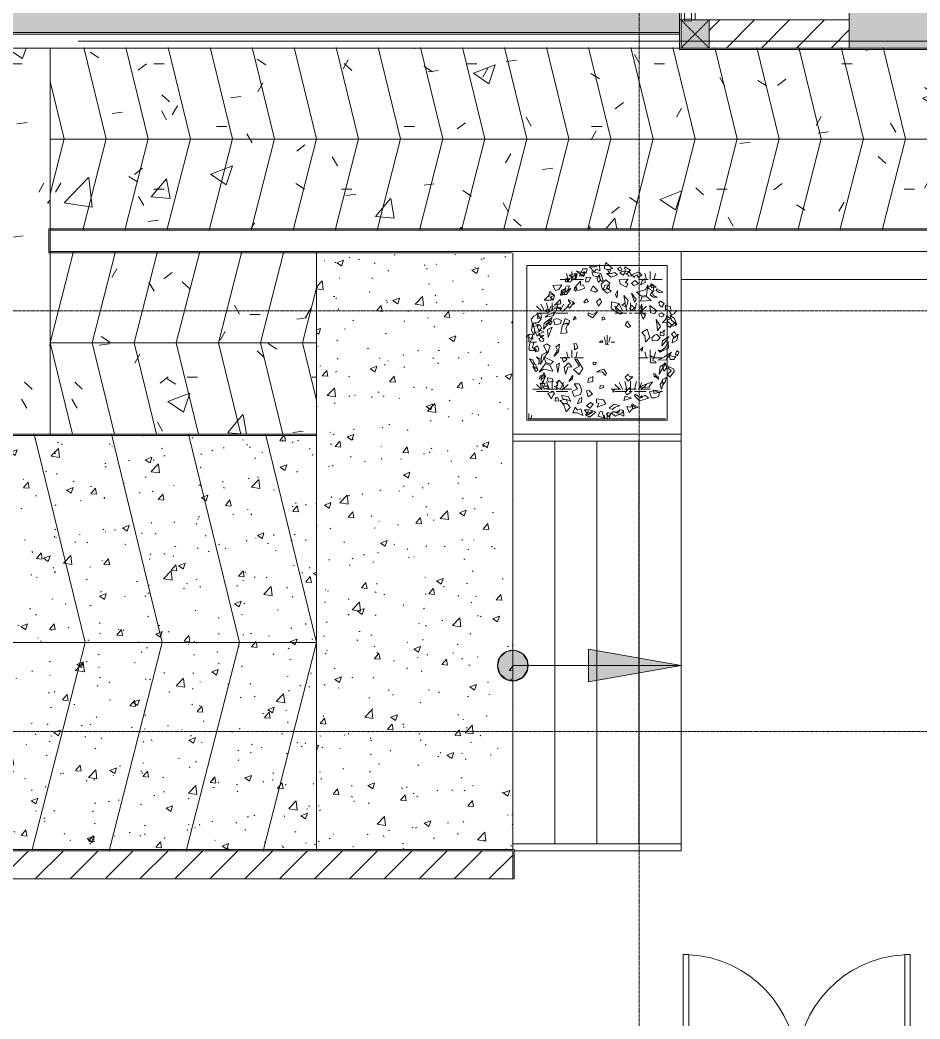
# Model space of a CAD drawing. Header units: millimetres. Extents: x 5357 to 259384, y -16348 to 109893.
# Drawn here: x 101538 to 107957, y 46387 to 53512 of the extents above; entities that cross this region are included whole.
import ezdxf

# ---------------------------------------------------------------- set-up
doc = ezdxf.new("R2010")
doc.units = ezdxf.units.MM
for name, pattern in [('Dash', [6, 3, -3]), ('Grid Line', [22.225, 12.7, -3.175, 3.175, -3.175]), ('IMPORT-Overhead', [3.96875, 2.38125, -1.5875])]:
    doc.linetypes.add(name, pattern=pattern)
for name, color, linetype, lineweight in [('0-1', 7, 'Continuous', 5), ('A-AREA-1', 30, 'IMPORT-Overhead', 9), ('A-DETL-GENF', 92, 'Continuous', 9), ('A-DETL-THIN', 151, 'Continuous', 9), ('A-DOOR', 31, 'Continuous', 9), ('A-DOOR-FRAM', 31, 'Continuous', 9), ('A-FLOR', 192, 'Continuous', 9), ('A-FLOR-HRAL', 11, 'Continuous', 9), ('A-FLOR-PATT', 8, 'Continuous', 9), ('A-WALL', 113, 'Continuous', 9), ('A-WALL-3', 113, 'Continuous', 18), ('A-WALL-PATT', 111, 'Continuous', 9), ('G-IMPT', 8, 'Continuous', 9), ('L-PLNT-1', 7, 'Continuous', 9), ('S-COLS', 52, 'Continuous', 9), ('S-COLS-1', 253, 'Continuous', 5), ('S-COLS-2', 9, 'Continuous', 18), ('S-COLS-5', 52, 'Continuous', 18), ('S-COLS-6', 52, 'Dash', 9), ('S-COLS-HDLN', 52, 'Dash', 9), ('S-GRID-1', 1, 'Grid Line', 9), ('S-STRS', 31, 'Continuous', 9), ('S-STRS-ANNO', 31, 'Continuous', 9)]:
    doc.layers.add(name, color=color, linetype=linetype, lineweight=lineweight)
pattern_1 = [(45, (0, 0), (-124.4508, 124.4508), [])]
pattern_2 = [(0, (167.64, 11.2), (558.8, 558.8), [83.82, -16.764, 22.352, -16.764, -419.1]), (0, (167.64, 11.2), (558.8, 558.8), [-139.7, 83.82, -335.28]), (0, (139.7, 27.94), (558.8, 558.8), [55.88, -41.91, 83.82, -41.91, -335.28]), (0, (139.7, 27.94), (558.8, 558.8), [-223.52, 55.88, -279.4]), (0, (335.3, 251.46), (558.8, 558.8), [69.85, -27.94, 69.85, -391.16]), (0, (55.9, 363.2), (558.8, 558.8), [27.94, -55.88, 27.94, -447.04]), (90, (111.76, 363.2), (-558.8, 558.8), [50.292, -508.508]), (90, (279.4, 27.94), (-558.8, 558.8), [55.88, -502.92]), (90, (419.1, 251.46), (-558.8, 558.8), [55.88, -502.92]), (45, (352.04, 22.35), (0, 558.7996), [55.88, -734.383]), (135, (206.76, 22.35), (-558.7996, 0), [55.88, -734.383]), (63.435, (335.28, 25.15), (-0.0005, 558.8001), [55.88, -1193.635]), (75.964, (307.34, 27.94), (-0.00237, 558.80038), [55.88, -2248.111]), (75.964, (447.04, 251.46), (-0.00237, 558.80038), [44.704, -2259.287]), (75.964, (122.94, 363.22), (-0.00237, 558.80038), [39.116, -2264.875]), (104.036, (251.46, 27.94), (0.00237, 558.80038), [55.88, -2248.111]), (104.036, (391.16, 251.46), (0.00237, 558.80038), [44.704, -2259.287]), (104.036, (100.58, 363.22), (0.00237, 558.80038), [39.116, -2264.875]), (116.565, (223.52, 25.15), (0.0005, 558.8001), [55.88, -1193.634])]

# ---------------------------------------------------------------- blocks, each defined once
blk = doc.blocks.new('NCV_TKTC_KET CAU_rvt-1-TKCS_MB CẢNH QUAN CÂY XANH')
at = {"layer": 'S-COLS-1'}
blk.add_hatch(color=256, dxfattribs=at).paths.add_polyline_path([(107452.6, 53311.9), (108302.6, 53311.9), (108302.6, 53761.9), (107452.6, 53761.9)])
at = {"layer": 'S-COLS-2'}
for p, q in [((107452.6, 53761.9), (107452.6, 53311.9)), ((107452.6, 53311.9), (108302.6, 53311.9))]:
    blk.add_line(p, q, dxfattribs=at)
blk = doc.blocks.new('FD_07 - FD_07-1700x2200-CỬA ĐI 2 CÁNH-910693-TKCS_MB CẢNH QUAN CÂY XANH')
at = {"layer": 'A-DETL-GENF'}
for p, q in [((-810, 910), (-810, 100)), ((-770, 910), (-810, 910)), ((-770, 100), (-770, 910)), ((770, 100), (770, 910)), ((770, 910), (810, 910)), ((810, 910), (810, 100)), ((-810, 100), (-770, 100)), ((810, 100), (770, 100)), ((-810, -910), (-810, -100)), ((-810, -100), (-770, -100)), ((-770, -100), (-770, -910)), ((810, -100), (770, -100)), ((770, -100), (770, -910)), ((810, -910), (810, -100)), ((-770, -910), (-810, -910)), ((770, -910), (810, -910))]:
    blk.add_line(p, q, dxfattribs=at)
for centre, start, end in [((-810, 100), 0, 87.16943), ((810, 100), 92.83057, 180), ((-810, -100), 272.83057, 360), ((810, -100), 180, 267.16943)]:
    blk.add_arc(centre, 810, start, end, dxfattribs=at)
at = {"layer": 'A-DOOR'}
for p, q in [((-810, 100), (810, 100)), ((800, -100), (-800, -100))]:
    blk.add_line(p, q, dxfattribs=at)
at = {"layer": 'A-DOOR-FRAM'}
for p, q in [((-810, 100), (-850, 100)), ((-850, 100), (-850, -100)), ((-810, 60), (-810, 100)), ((850, 100), (810, 100)), ((810, 100), (810, 60)), ((850, -100), (850, 100)), ((-800, 60), (-810, 60)), ((-800, -100), (-800, 60)), ((810, 60), (800, 60)), ((800, 60), (800, -100)), ((-850, -100), (-800, -100)), ((800, -100), (850, -100))]:
    blk.add_line(p, q, dxfattribs=at)
blk = doc.blocks.new('Top Rail Type - Top Rail_Internal_-939328-TKCS_MB CẢNH QUAN CÂY XANH')
at = {"layer": 'A-FLOR-HRAL'}
for p, q in [((105052.5, 47596.3), (105052.5, 47636.7)), ((105052.5, 47636.7), (106252.5, 47636.7)), ((106252.5, 47636.7), (106252.5, 47586.7)), ((106252.5, 47586.7), (105062.5, 47586.7))]:
    blk.add_line(p, q, dxfattribs=at)
blk = doc.blocks.new('Top Rail Type - Top Rail_Internal_-V170-TKCS_MB CẢNH QUAN CÂY XANH')
at = {"layer": 'A-FLOR-HRAL'}
for p, q in [((105052.5, 47636.7), (105052.5, 47596.3)), ((105052.5, 47636.7), (106252.5, 47636.7)), ((106252.5, 47636.7), (106252.5, 47586.7)), ((105062.5, 47586.7), (106252.5, 47586.7))]:
    blk.add_line(p, q, dxfattribs=at)
blk = doc.blocks.new('Top Rail Type - Top Rail_Internal_-939339-TKCS_MB CẢNH QUAN CÂY XANH')
at = {"layer": 'A-FLOR-HRAL'}
for p, q in [((105052.5, 50507.5), (105052.5, 50557.5)), ((105085.8, 50557.5), (106252.5, 50557.5)), ((106252.5, 50557.5), (106252.5, 50507.5)), ((106252.5, 50507.5), (105052.5, 50507.5))]:
    blk.add_line(p, q, dxfattribs=at)
blk = doc.blocks.new('Top Rail Type - Top Rail_Internal_-V171-TKCS_MB CẢNH QUAN CÂY XANH')
at = {"layer": 'A-FLOR-HRAL'}
for p, q in [((105052.5, 50557.5), (105052.5, 50507.5)), ((105085.8, 50557.5), (106252.5, 50557.5)), ((106252.5, 50557.5), (106252.5, 50507.5)), ((105052.5, 50507.5), (106252.5, 50507.5))]:
    blk.add_line(p, q, dxfattribs=at)
blk = doc.blocks.new('Railing - 50 x 10mm-1251311-TKCS_MB CẢNH QUAN CÂY XANH')
at = {"layer": 'A-FLOR-HRAL'}
for p, q in [((25, 5), (-25, 5)), ((-25, 5), (-25, -5)), ((25, -5), (25, 5)), ((-25, -5), (25, -5))]:
    blk.add_line(p, q, dxfattribs=at)
blk = doc.blocks.new('Railing - Railing-1600081-TKCS_MB CẢNH QUAN CÂY XANH')
at = {"layer": 'A-FLOR-HRAL'}
for p, q in [((106276.6, 56630.3), (106276.6, 53516.9)), ((106326.6, 53516.9), (106326.6, 56630.3))]:
    blk.add_line(p, q, dxfattribs=at)
at = {"extrusion": (0, 0, -1), "zscale": -1}
for p in [(-106301.6, 56635.3), (-106301.6, 53511.9)]:
    blk.add_blockref('Railing - 50 x 10mm-1251311-TKCS_MB CẢNH QUAN CÂY XANH', p, dxfattribs=at)
blk = doc.blocks.new('CAY BACH TRINH - CAY BACH TRINH_dwg-2249800-TKCS_MB CẢNH QUAN CÂY XANH')
at = {"layer": 'G-IMPT', "flags": 128}
for points in [[(-578, 1452), (-505, 1613), (-404, 1608), (-431, 1511), (-482, 1548), (-505, 1489), (-486, 1456)], [(-357, 1653), (-250, 1541), (-201, 1603), (-123, 1566), (-133, 1703), (-220, 1653)], [(7, 1749), (-25, 1628), (43, 1591), (160, 1616)], [(121, 1587), (40, 1602), (86, 1521)], [(335, 1653), (267, 1616), (316, 1566), (365, 1591)], [(533, 1553), (590, 1452), (520, 1446), (509, 1467), (423, 1512), (399, 1468), (319, 1525), (383, 1562)], [(423, 1516), (443, 1553), (433, 1653), (560, 1578), (472, 1491)], [(-874, 1403), (-896, 1328), (-826, 1327), (-809, 1379)], [(-870, 1320), (-769, 1323), (-719, 1438), (-798, 1395)], [(-715, 1368), (-728, 1408), (-805, 1472), (-663, 1508), (-663, 1385)], [(-648, 1504), (-672, 1392), (-758, 1347), (-746, 1419), (-706, 1444)], [(-477, 1437), (-459, 1512), (-646, 1555)], [(-428, 1425), (-446, 1319), (-376, 1318), (-327, 1420)], [(-83, 1327), (-48, 1351), (-99, 1506), (-301, 1542), (-270, 1454), (-140, 1428)], [(-133, 1478), (-191, 1403), (-152, 1303), (-113, 1353)], [(14, 1366), (-94, 1266), (-74, 1166), (43, 1066), (140, 1116), (23, 1178), (101, 1291)], [(23, 1503), (131, 1428), (267, 1478), (209, 1528), (131, 1503)], [(511, 1378), (306, 1366), (335, 1266), (472, 1203), (501, 1278), (452, 1316)], [(579, 1478), (745, 1541), (813, 1466), (725, 1416), (716, 1478), (657, 1453), (647, 1416)], [(667, 1353), (579, 1291), (628, 1241), (735, 1278)], [(871, 1391), (823, 1341), (784, 1253), (891, 1316)], [(-1174, 1238), (-1112, 1130), (-1037, 1152), (-972, 1252)], [(-766, 1181), (-866, 1042), (-1009, 1038), (-900, 1094)], [(-996, 1019), (-915, 1047), (-883, 1171), (-978, 1137)], [(-989, 1076), (-860, 1099), (-799, 1231), (-876, 1225), (-913, 1152)], [(-697, 1145), (-671, 1210), (-634, 1180), (-660, 1114)], [(-556, 1333), (-692, 1179), (-600, 1129), (-460, 1181), (-492, 1255), (-553, 1247)], [(-269, 1228), (-328, 1128), (-220, 1091), (-172, 1128)], [(-50, 1140), (92, 1178), (86, 1252), (-14, 1249)], [(267, 1128), (228, 1041), (257, 966), (267, 1041)], [(696, 1091), (891, 1141), (949, 1253), (920, 1016), (803, 1003)], [(1064, 1244), (1080, 1108), (985, 1158), (937, 1212)], [(1027, 1278), (998, 1228), (1037, 1191), (1135, 1203)], [(1144, 1166), (1135, 1128), (1203, 1078), (1281, 1091)], [(-1364, 914), (-1208, 910), (-1218, 988), (-1136, 1017), (-1240, 1107), (-1267, 1010)], [(-1164, 910), (-1135, 1007), (-1204, 1044), (-1282, 1000), (-1216, 980)], [(-1010, 928), (-1137, 803), (-990, 828)], [(-840, 791), (-799, 735), (-718, 839), (-724, 876), (-821, 927), (-821, 894), (-775, 847)], [(-415, 941), (-483, 878), (-454, 853), (-386, 878)], [(-113, 953), (-201, 878), (-152, 778), (-84, 866)], [(413, 1016), (443, 853), (365, 803), (472, 766), (511, 903)], [(647, 866), (579, 1066), (686, 928)], [(813, 978), (784, 891), (1018, 903), (920, 991)], [(1047, 1103), (998, 1028), (1066, 978), (1164, 978), (1066, 1016)], [(1261, 753), (1203, 803), (1193, 853), (1232, 891), (1310, 841)], [(-1302, 703), (-1351, 666), (-1312, 653)], [(-1279, 631), (-1217, 768), (-1027, 752), (-1169, 714)], [(-993, 702), (-1009, 756), (-1064, 751)], [(-717, 878), (-717, 816), (-688, 841)], [(140, 878), (131, 728), (335, 603), (384, 628), (218, 716), (306, 841)], [(579, 803), (540, 716), (599, 691), (647, 741)], [(823, 791), (784, 653), (842, 491), (891, 578), (823, 628)], [(988, 791), (1008, 628), (1096, 616), (1144, 678)], [(1339, 702), (1463, 665), (1444, 774), (1337, 802)], [(1422, 673), (1471, 586), (1531, 604), (1583, 684)], [(-1595, 553), (-1527, 591), (-1429, 491), (-1497, 416), (-1634, 403), (-1653, 491)], [(-1424, 524), (-1440, 618), (-1501, 607), (-1513, 501)], [(-1380, 266), (-1361, 403), (-1185, 528), (-1224, 441)], [(-1109, 650), (-1174, 560), (-1345, 537), (-1285, 585)], [(-1283, 435), (-1251, 475), (-1188, 428), (-1232, 366)], [(-1065, 367), (-1127, 366), (-1158, 473), (-1082, 500), (-981, 458), (-1000, 389)], [(-942, 366), (-893, 503), (-795, 453), (-825, 366), (-873, 403)], [(-721, 477), (-654, 499), (-671, 550)], [(-220, 591), (-289, 516), (-386, 578), (-386, 628), (-289, 591), (-181, 653)], [(-74, 528), (-35, 541), (-6, 491), (-74, 466)], [(1135, 478), (1232, 328), (1164, 228), (1154, 328)], [(1310, 591), (1252, 628), (1193, 603), (1203, 553), (1281, 541)], [(1270, 413), (1394, 410), (1386, 473), (1452, 496), (1368, 568), (1347, 490)], [(1378, 453), (1369, 353), (1437, 303), (1476, 366)], [(1447, 578), (1476, 466), (1593, 366), (1544, 503)], [(-1597, 135), (-1570, 248), (-1626, 391), (-1648, 247)], [(-1619, 320), (-1482, 361), (-1595, 398)], [(-1363, 198), (-1471, 259), (-1494, 200), (-1562, 210), (-1523, 107), (-1467, 166)], [(-1478, 213), (-1422, 297), (-1459, 373), (-1523, 336)], [(-1328, 370), (-1279, 378), (-1302, 402)], [(-1274, 77), (-1290, 255), (-1183, 312), (-1221, 219)], [(-855, 181), (-881, 279), (-825, 405), (-958, 362), (-994, 169)], [(491, 441), (443, 366), (511, 303), (569, 328), (521, 378)], [(813, 191), (881, 116), (891, -22), (988, 78), (930, 266)], [(1319, 245), (1280, 215), (1311, 205)], [(1553, 425), (1451, 325), (1568, 345)], [(-1619, 40), (-1622, 139), (-1683, 152), (-1767, 105)], [(-1482, 60), (-1448, -1), (-1384, -6), (-1369, 43), (-1433, 90)], [(-1478, 141), (-1429, 91), (-1371, 128)], [(-74, 16), (-123, -9), (-94, -34), (-55, -22)], [(1085, 125), (1140, 155), (1218, 75), (1163, 15), (1054, 5), (1038, 75)], [(1310, 166), (1300, 116), (1222, 128), (1232, 203)], [(1256, -105), (1272, 5), (1412, 105), (1381, 35)], [(1476, 153), (1534, 78), (1583, 116), (1544, 216)], [(1624, 156), (1594, 16), (1487, -41), (1502, 50), (1551, 81)], [(-1595, -47), (-1673, -9), (-1702, -172), (-1673, -209), (-1536, -209), (-1556, -172), (-1634, -147)], [(-1515, -106), (-1486, -178), (-1501, -227), (-1553, -242), (-1599, -161)], [(-1449, -521), (-1419, -309), (-1263, -222), (-1351, -346)], [(-1291, -267), (-1232, -115), (-1304, -62), (-1376, -95)], [(-1145, -345), (-1046, -242), (-1021, -71), (-1105, -125), (-1069, -201)], [(-688, -191), (-610, -147), (-641, -60), (-704, -55), (-685, -122)], [(11, -79), (65, -80), (51, -44), (11, -37)], [(832, -134), (784, -184), (823, -222)], [(1179, -205), (1218, -245), (1264, -215)], [(1398, -9), (1408, -159), (1232, -234), (1339, -134)], [(1563, -293), (1595, -211), (1641, -250), (1609, -331)], [(-1604, -526), (-1578, -497), (-1615, -421), (-1690, -396)], [(-1489, -516), (-1411, -473), (-1448, -396), (-1534, -351), (-1465, -430)], [(-1224, -515), (-1157, -451), (-1369, -353), (-1324, -476)], [(-935, -470), (-860, -411), (-900, -361), (-966, -383)], [(-582, -741), (-504, -613), (-626, -407), (-681, -406), (-575, -561), (-711, -631)], [(1085, -355), (1023, -325), (999, -455), (1023, -485), (1132, -485), (1116, -455), (1054, -435)], [(1477, -247), (1352, -421), (1173, -426), (1309, -356)], [(1427, -309), (1447, -409), (1525, -409), (1573, -334), (1505, -346)], [(-1553, -680), (-1504, -649), (-1521, -598), (-1613, -563)], [(-1546, -521), (-1536, -609), (-1595, -596), (-1604, -509)], [(-1173, -669), (-1368, -622), (-1473, -694), (-1336, -498), (-1227, -542)], [(-1024, -493), (-1058, -702), (-1088, -530)], [(-888, -735), (-838, -578), (-745, -570), (-823, -487), (-921, -590)], [(-229, -532), (-269, -525), (-272, -467), (-200, -477)], [(-129, -656), (-34, -622), (23, -722), (0, -767), (-69, -688), (-193, -693)], [(1202, -735), (1225, -565), (1350, -495), (1280, -595)], [(1330, -484), (1271, -546), (1300, -671), (1369, -596)], [(1384, -736), (1435, -805), (1537, -675), (1529, -628), (1408, -565), (1408, -607), (1465, -665)], [(-1468, -852), (-1402, -831), (-1326, -772), (-1450, -777)], [(-1390, -946), (-1429, -809), (-1361, -709), (-1332, -796), (-1361, -846)], [(-1270, -915), (-1163, -901), (-1183, -834), (-1295, -817)], [(-1144, -1010), (-957, -1095), (-936, -993), (-1027, -873), (-1088, -926), (-1063, -982)], [(-811, -903), (-736, -844), (-727, -764), (-770, -826)], [(-393, -926), (-281, -901), (-277, -790), (-378, -835)], [(614, -795), (506, -893), (444, -803), (510, -740), (536, -796)], [(1124, -735), (1132, -805), (1085, -795), (1077, -725)], [(1193, -846), (1173, -780), (1104, -785)], [(1249, -1075), (1218, -965), (1272, -885), (1295, -955), (1272, -995)], [(1359, -809), (1271, -859), (1281, -984), (1330, -909)], [(-1251, -1066), (-1426, -1044), (-1452, -946), (-1351, -943), (-1371, -1002), (-1308, -1008), (-1282, -979)], [(-698, -1231), (-557, -1193), (-527, -1096), (-584, -953), (-693, -951), (-619, -1061), (-741, -1124)], [(-384, -1242), (-286, -1181), (-363, -1098), (-424, -1108)], [(-120, -1056), (-31, -1033), (-45, -997), (-117, -988)], [(176, -1143), (205, -1087), (168, -1096)], [(550, -1034), (443, -1134), (482, -1196), (569, -1146)], [(1048, -911), (967, -1024), (753, -1052), (829, -993)], [(1103, -1266), (1025, -1267), (986, -1133), (1081, -1099), (1208, -1151), (1184, -1238)], [(1066, -1096), (1086, -1171), (1271, -1121)], [(-1130, -1172), (-1165, -1196), (-1203, -1289), (-1280, -1164), (-1162, -1128)], [(-1117, -1335), (-1039, -1334), (-1059, -1267), (-1114, -1266)], [(-883, -1296), (-1010, -1321), (-942, -1409), (-834, -1384)], [(-771, -1348), (-831, -1232), (-975, -1212), (-947, -1284), (-866, -1298)], [(-622, -1399), (-535, -1360), (-523, -1254), (-580, -1280)], [(-180, -1469), (12, -1396), (-45, -1309), (-194, -1290), (-200, -1370), (-142, -1392)], [(411, -1324), (581, -1272), (441, -1226)], [(667, -1184), (647, -1221), (764, -1334), (959, -1271), (891, -1209), (764, -1246)], [(775, -1261), (835, -1251), (807, -1222)], [(-872, -1573), (-787, -1482), (-829, -1416), (-944, -1384)], [(-505, -1659), (-547, -1509), (-620, -1542), (-671, -1472), (-727, -1598), (-626, -1595)], [(-386, -1646), (-464, -1534), (-357, -1534), (-289, -1559)], [(-215, -1584), (-355, -1693), (-443, -1641), (-373, -1567), (-346, -1624), (-297, -1583), (-299, -1545)], [(-336, -1491), (-270, -1405), (-332, -1372), (-423, -1439)], [(323, -1445), (199, -1404), (83, -1492), (153, -1523), (221, -1476)], [(228, -1671), (131, -1609), (189, -1571), (209, -1584), (306, -1584), (306, -1534), (404, -1546), (365, -1609)], [(411, -1674), (406, -1550), (330, -1534), (226, -1592)], [(731, -1476), (595, -1400), (567, -1474), (481, -1461), (531, -1590), (600, -1516)], [(608, -1509), (686, -1484), (608, -1434)], [(-55, -1574), (-63, -1616), (-24, -1708), (-167, -1674), (-109, -1565)], [(69, -1680), (123, -1624), (62, -1590), (23, -1629)]]:
    blk.add_lwpolyline(points, close=True, dxfattribs=at)
blk = doc.blocks.new('CAY BACH TRINH - CAY BACH TRINH-2249732-TKCS_MB CẢNH QUAN CÂY XANH')
at = {"xscale": 0.3200000000000001, "yscale": 0.3200000000000001, "zscale": 0.3200000000000001}
blk.add_blockref('CAY BACH TRINH - CAY BACH TRINH_dwg-2249800-TKCS_MB CẢNH QUAN CÂY XANH', (0, 0), dxfattribs=at)
blk = doc.blocks.new('G1_SOF - BO TRU - 200x200-3051103-TKCS_MB CẢNH QUAN CÂY XANH')
at = {"layer": 'S-COLS-HDLN'}
for p, q in [((-100, -100), (100, 100)), ((100, -100), (-100, 100))]:
    blk.add_line(p, q, dxfattribs=at)

msp = doc.modelspace()

# ---------------------------------------------------------------- hatches: boundary and pattern name
at = {"layer": 'A-FLOR-PATT'}
h = msp.add_hatch(dxfattribs=at)
h.set_pattern_fill('FP_23', color=256, style=0, pattern_type=2)
h.set_pattern_definition(pattern_2)
h.paths.add_polyline_path([(106242.5, 53421.9), (106242.5, 56843.3), (107442.6, 56843.3), (107442.5, 61501.9), (106242.5, 61501.9), (106242.5, 64158.6), (100752.6, 64158.6), (100752.6, 64148.6), (100542.9, 64140.4), (100351.7, 64119.9), (100161.3, 64086.7), (99972.3, 64040.3), (99788.8, 63982.1), (99642.2, 63926.6), (99469.4, 63847.9), (99302.6, 63758.3), (99141.4, 63657.5), (98979, 63539.7), (98840.5, 63425.2), (98698.9, 63291.3), (98560.5, 63140.7), (98441, 62991.7), (98341.3, 62850.8), (98241.1, 62687.4), (98151.6, 62517), (98073.3, 62340), (98006.5, 62156.3), (97955.3, 61981.9), (97917.8, 61820.7), (97887.2, 61634.6), (97868.7, 61447), (97862.6, 61258.6), (97852.6, 61258.6), (97852.6, 56286.3), (97862.6, 56286.3), (97871.5, 56166.8), (97885.5, 56086), (97913.9, 55989.1), (97955.3, 55891.8), (98002.8, 55807.5), (98064.6, 55722.6), (98131.4, 55649.7), (98213.6, 55579.2), (98294.4, 55524.3), (98378.3, 55479.5), (98470.9, 55442.7), (98560.5, 55417.6), (98652.9, 55401.9), (98752.6, 55396.3), (100752.6, 55396.3), (100752.6, 53421.9), (106224.6, 53421.9)])
h.paths.add_polyline_path([(107452.5, 61502), (107452.5, 61511.9), (107442.5, 61511.9), (107442.5, 61502)])
h.paths.add_polyline_path([(106252.5, 61511.9), (106252.6, 61512), (106252.5, 61512)])
h = msp.add_hatch(dxfattribs=at)
h.set_pattern_fill('FP_7', color=256, style=0, pattern_type=2)
h.set_pattern_definition([(0, (0, 0), (1788.16, 447.04), [73.762, -1267.358, 73.762, -1267.358, -7152.64]), (0, (0, 0), (1788.16, 447.04), [-2682.24, 73.762, -2608.478, 73.762, -1267.358, -3129.28]), (0, (0, 0), (1788.16, 447.04), [-6705.6, 73.762, -820.318, 73.762, -2161.438]), (120, (670.56, 223.5), (-1281.228, 1325.072), [73.762, -1267.358, 73.762, -8419.998]), (120, (670.56, 223.5), (-1281.228, 1325.072), [-1414.882, -1267.358, 73.762, -2608.478, -4470.4]), (120, (670.56, 223.5), (-1281.228, 1325.072), [-5364.48, 73.762, -1267.358, 73.762, -3055.518]), (120, (670.56, 223.5), (-1281.228, 1325.072), [-6779.362, -820.318, 73.762, -2161.438]), (240, (894.1, 1117.6), (-506.932, -1772.112), [73.762, -1267.358, 73.762, -8419.998]), (240, (894.1, 1117.6), (-506.932, -1772.112), [-1414.882, -1267.358, 73.762, -2608.478, -4470.4]), (240, (894.1, 1117.6), (-506.932, -1772.112), [-5364.48, 73.762, -1267.358, 73.762, -3055.518]), (240, (894.1, 1117.6), (-506.932, -1772.112), [-6779.362, -820.318, 73.762, -2161.438])])
h.paths.add_polyline_path([(101752.6, 50557.9), (101752.6, 51851.9), (101742.6, 51851.9), (101742.6, 52021.9), (101752.6, 52021.9), (101752.6, 53311.9), (100452.6, 53311.9), (100452.6, 50557.9)])
h = msp.add_hatch(dxfattribs=at)
h.set_pattern_fill('FP_47', color=256, style=0, pattern_type=2)
h.set_pattern_definition([(50, (0, 0), (1603.22, -140.263), [167.64, -1844.04]), (355, (0, 0), (-310.137, 1681.3), [134.112, -1475.232]), (100.451, (133.6, -11.7), (1293.095, 1541.026), [142.472, -1567.193]), (46.184, (0, 447), (2385.496, -369.976), [251.46, -2766.06]), (96.636, (198.8, 416.2), (2089.143, 2177.363), [213.71, -2350.79]), (351.184, (0, 447), (2089.165, 2177.343), [201.17, -2212.85]), (21, (223.5, 335.3), (1334.207, -899.933), [167.64, -1844.04]), (326, (223.5, 335.3), (543.858, 1620.856), [134.112, -1475.232]), (71.451, (334.7, 260.3), (1878.07, 720.907), [142.472, -1567.193]), (37.5, (0, 0), (27.1796, 744.0845), [73.762, -1383.589, 73.762, -1423.822, -1480.82]), (37.5, (0, 0), (27.1796, 744.0845), [-2954.934, 73.762, -1407.058]), (7.5, (0, 0), (588.013, 881.589), [73.762, -780.085, 73.762, -1350.061, -564.388]), (7.5, (0, 0), (588.013, 881.589), [-2277.669, 73.762, -490.626]), (327.5, (-498.45, 0), (1193.1998, -50.414), [73.762, -485.038, 73.762, -1669.694, -2313.432]), (327.5, (-498.45, 0), (1193.1998, -50.414), [-2302.256, 73.762, -2239.67]), (317.5, (-722, 0), (1303.538, 223.755), [73.762, -652.678, 73.762, -1084.072, -1642.872]), (317.5, (-722, 0), (1303.538, 223.755), [-1884.274, 73.762, -1569.11])])
h.paths.add_polyline_path([(101752.6, 50557.9), (101752.6, 51851.9), (101742.6, 51851.9), (101742.6, 52021.9), (101752.6, 52021.9), (101752.6, 53311.9), (100452.6, 53311.9), (100452.6, 50557.9)])
h = msp.add_hatch(dxfattribs=at)
h.set_pattern_fill('FP_54', color=256, style=0, pattern_type=2)
h.set_pattern_definition([(0, (361.26, 0), (1783.939, 447.04), [73.587, -1264.367, 73.587, -8400.122]), (0, (361.26, 0), (1783.939, 447.04), [-1411.542, -1264.367, 73.587, -2602.321, -4459.847]), (0, (361.26, 0), (1783.939, 447.04), [-5351.816, 73.587, -1264.367, 73.587, -3048.305]), (0, (361.26, 0), (1783.939, 447.04), [-6763.358, -818.382, 73.587, -2156.336]), (119.941, (1030.24, 223.5), (-1278.1943, 1325.0806), [73.718, -1266.61, -8488.752]), (119.941, (1030.24, 223.5), (-1278.1943, 1325.0806), [-1340.329, 73.718, -1266.611, -7148.423]), (119.941, (1030.24, 223.5), (-1278.1943, 1325.0806), [-2680.658, 73.718, -2606.94, -4467.764]), (119.941, (1030.24, 223.5), (-1278.1943, 1325.0806), [-5361.317, 73.718, -1266.611, -3127.435]), (119.941, (1030.24, 223.5), (-1278.1943, 1325.0806), [-6701.646, 73.718, -819.835, -2233.882]), (119.941, (1030.24, 223.5), (-1278.1943, 1325.0806), [-7595.2, 73.718, -2160.164]), (240.059, (1253.23, 1117.6), (-505.7228, -1772.1156), [73.718, -1266.61, -8488.752]), (240.059, (1253.23, 1117.6), (-505.7228, -1772.1156), [-1340.329, 73.718, -1266.611, -7148.423]), (240.059, (1253.23, 1117.6), (-505.7228, -1772.1156), [-2680.658, 73.718, -2606.94, -4467.764]), (240.059, (1253.23, 1117.6), (-505.7228, -1772.1156), [-5361.317, 73.718, -1266.611, -3127.435]), (240.059, (1253.23, 1117.6), (-505.7228, -1772.1156), [-6701.646, 73.718, -819.835, -2233.882]), (240.059, (1253.23, 1117.6), (-505.7228, -1772.1156), [-7595.2, 73.718, -2160.164])])
h.paths.add_polyline_path([(106252.5, 52021.9), (110102.6, 52021.9), (110102.6, 53301.9), (106242.5, 53301.9), (106242.5, 53311.9), (101752.6, 53311.9), (101752.6, 52021.9), (106242.5, 52021.9)])
h.paths.add_polyline_path([(110552.6, 52021.9), (110552.6, 53301.9), (110302.6, 53301.9), (110302.6, 52021.9)])
h = msp.add_hatch(dxfattribs=at)
h.set_pattern_fill('FP_55', color=256, style=0, pattern_type=2)
h.set_pattern_definition([(50.067, (361.3, 0), (1599.437, -140.254), [167.477, -1842.243]), (354.988, (361.3, 0), (-309.398, 1681.3), [133.798, -1471.776]), (100.427, (494.6, -11.7), (1290.039, 1541.03), [142.46, -1567.07]), (46.252, (361.3, 447), (2379.867, -369.962), [251.176, -2762.93]), (96.62, (559.6, 416.2), (2084.23, 2177.345), [213.7, -2350.715]), (351.164, (361.3, 447), (2084.21, 2177.36), [200.704, -2207.747]), (21.045, (584.3, 335.3), (1331.052, -899.942), [167.295, -1840.247]), (325.937, (584.3, 335.3), (542.58, 1620.853), [133.894, -1472.84]), (71.492, (695.2, 260.3), (1873.634, 720.914), [142.438, -1566.82]), (37.565, (361.26, 0), (27.121, 744.0844), [73.652, -1381.534, 73.652, -1421.708, -1478.621]), (37.565, (361.26, 0), (27.121, 744.0844), [-2950.546, 73.652, -1404.969]), (7.518, (361.3, 0), (586.618, 881.594), [73.59, -778.275, 73.59, -1346.928, -563.078]), (7.518, (361.3, 0), (586.618, 881.594), [-2272.384, 73.59, -489.488]), (327.439, (-136, 0), (1190.3834, -50.406), [73.638, -484.224, 73.638, -1666.892, -2309.549]), (327.439, (-136, 0), (1190.3834, -50.406), [-2298.391, 73.638, -2235.911]), (317.433, (-359, 0), (1300.459, 223.7655), [73.667, -651.841, 73.667, -1082.682, -1640.765]), (317.433, (-359, 0), (1300.459, 223.7655), [-1881.857, 73.667, -1567.098])])
h.paths.add_polyline_path([(106252.5, 52021.9), (110102.6, 52021.9), (110102.6, 53301.9), (106242.5, 53301.9), (106242.5, 53311.9), (101752.6, 53311.9), (101752.6, 52021.9), (106242.5, 52021.9)])
h.paths.add_polyline_path([(110552.6, 52021.9), (110552.6, 53301.9), (110302.6, 53301.9), (110302.6, 52021.9)])
h = msp.add_hatch(dxfattribs=at)
h.set_pattern_fill('FP_52', color=256, style=0, pattern_type=2)
h.set_pattern_definition([(0, (598.4, 0), (1783.939, 447.04), [73.587, -1264.367, 73.587, -8400.122]), (0, (598.4, 0), (1783.939, 447.04), [-1411.542, -1264.367, 73.587, -2602.321, -4459.847]), (0, (598.4, 0), (1783.939, 447.04), [-5351.816, 73.587, -1264.367, 73.587, -3048.305]), (0, (598.4, 0), (1783.939, 447.04), [-6763.358, -818.382, 73.587, -2156.336]), (119.941, (1267.4, 223.5), (-1278.1943, 1325.0806), [73.718, -1266.61, -8488.752]), (119.941, (1267.4, 223.5), (-1278.1943, 1325.0806), [-1340.329, 73.718, -1266.611, -7148.423]), (119.941, (1267.4, 223.5), (-1278.1943, 1325.0806), [-2680.658, 73.718, -2606.94, -4467.764]), (119.941, (1267.4, 223.5), (-1278.1943, 1325.0806), [-5361.317, 73.718, -1266.611, -3127.435]), (119.941, (1267.4, 223.5), (-1278.1943, 1325.0806), [-6701.646, 73.718, -819.835, -2233.882]), (119.941, (1267.4, 223.5), (-1278.1943, 1325.0806), [-7595.2, 73.718, -2160.164]), (240.059, (1490.4, 1117.6), (-505.7228, -1772.1156), [73.718, -1266.61, -8488.752]), (240.059, (1490.4, 1117.6), (-505.7228, -1772.1156), [-1340.329, 73.718, -1266.611, -7148.423]), (240.059, (1490.4, 1117.6), (-505.7228, -1772.1156), [-2680.658, 73.718, -2606.94, -4467.764]), (240.059, (1490.4, 1117.6), (-505.7228, -1772.1156), [-5361.317, 73.718, -1266.611, -3127.435]), (240.059, (1490.4, 1117.6), (-505.7228, -1772.1156), [-6701.646, 73.718, -819.835, -2233.882]), (240.059, (1490.4, 1117.6), (-505.7228, -1772.1156), [-7595.2, 73.718, -2160.164])])
h.paths.add_polyline_path([(102191.8, 50557.9), (103652.6, 50557.9), (103652.6, 51851.9), (101752.6, 51851.9), (101752.6, 50557.9)])
h = msp.add_hatch(dxfattribs=at)
h.set_pattern_fill('FP_53', color=256, style=0, pattern_type=2)
h.set_pattern_definition([(50.067, (598.4, 0), (1599.437, -140.254), [167.477, -1842.243]), (354.988, (598.4, 0), (-309.398, 1681.3), [133.798, -1471.776]), (100.427, (731.7, -11.7), (1290.039, 1541.03), [142.46, -1567.07]), (46.252, (598.4, 447), (2379.867, -369.962), [251.176, -2762.93]), (96.62, (796.7, 416.2), (2084.23, 2177.345), [213.7, -2350.715]), (351.164, (598.4, 447), (2084.21, 2177.36), [200.704, -2207.747]), (21.045, (821.4, 335.3), (1331.052, -899.942), [167.295, -1840.247]), (325.937, (821.4, 335.3), (542.58, 1620.853), [133.894, -1472.84]), (71.492, (932.3, 260.3), (1873.634, 720.914), [142.438, -1566.82]), (37.565, (598.4, 0), (27.121, 744.0844), [73.652, -1381.534, 73.652, -1421.708, -1478.621]), (37.565, (598.4, 0), (27.121, 744.0844), [-2950.546, 73.652, -1404.969]), (7.518, (598.4, 0), (586.618, 881.594), [73.59, -778.275, 73.59, -1346.928, -563.078]), (7.518, (598.4, 0), (586.618, 881.594), [-2272.384, 73.59, -489.488]), (327.439, (101.14, 0), (1190.3834, -50.406), [73.638, -484.224, 73.638, -1666.892, -2309.549]), (327.439, (101.14, 0), (1190.3834, -50.406), [-2298.391, 73.638, -2235.911]), (317.433, (-121.9, 0), (1300.459, 223.7655), [73.667, -651.841, 73.667, -1082.682, -1640.765]), (317.433, (-121.9, 0), (1300.459, 223.7655), [-1881.857, 73.667, -1567.098])])
h.paths.add_polyline_path([(102191.8, 50557.9), (103652.6, 50557.9), (103652.6, 51851.9), (101752.6, 51851.9), (101752.6, 50557.9)])
h = msp.add_hatch(dxfattribs=at)
h.set_pattern_fill('FP_15', color=256, style=0, pattern_type=2)
h.set_pattern_definition([(50, (0, 0), (480.9661, -42.0786), [50.292, -553.212]), (355, (0, 0), (-93.0416, 504.3895), [40.234, -442.57]), (100.451, (40.1, -3.5), (387.9285, 462.3076), [42.742, -470.158]), (46.184, (0, 134.1), (715.649, -110.993), [75.438, -829.818]), (96.636, (59.64, 124.86), (626.7424, 653.2084), [64.112, -705.237]), (351.184, (0, 134.1), (626.7496, 653.2024), [60.35, -663.854]), (21, (67.06, 100.6), (400.2623, -269.9797), [50.292, -553.212]), (326, (67.06, 100.6), (163.1568, 486.2564), [40.234, -442.57]), (71.451, (100.4, 78.1), (563.421, 216.2719), [42.742, -470.158]), (37.5, (0, 0), (8.15385, 223.22557), [7.376, -429.829, 7.376, -441.899, -444.246]), (37.5, (0, 0), (8.15385, 223.22557), [-886.48, 7.376, -436.87]), (7.5, (0, 0), (176.404, 264.477), [7.376, -248.778, 7.376, -419.771, -169.316]), (7.5, (0, 0), (176.404, 264.477), [-683.301, 7.376, -161.94]), (327.5, (-149.53, 0), (357.96023, -15.12452), [7.376, -160.264, 7.376, -515.661, -694.03]), (327.5, (-149.53, 0), (357.96023, -15.12452), [-690.677, 7.376, -686.653]), (317.5, (-216.6, 0), (391.06155, 67.1262), [7.376, -210.556, 7.376, -339.974, -492.862]), (317.5, (-216.6, 0), (391.06155, 67.1262), [-565.282, 7.376, -485.485])])
h.paths.add_polyline_path([(103652.6, 47596.3), (105052.5, 47596.3), (105052.5, 51851.9), (103652.6, 51851.9), (103652.5, 47596.3)])
h = msp.add_hatch(dxfattribs=at)
h.set_pattern_fill('FP_23', color=256, style=0, pattern_type=2)
h.set_pattern_definition(pattern_2)
h.paths.add_polyline_path([(105162.5, 50657.5), (105162.5, 50667.5), (106142.5, 50667.5), (106142.5, 50657.5), (106152.5, 50657.5), (106152.5, 51761.9), (105152.5, 51761.9), (105152.5, 50657.5)])
h = msp.add_hatch(dxfattribs=at)
h.set_pattern_fill('FP_29', color=256, style=0, pattern_type=2)
h.set_pattern_definition([(50.049, (263.64, 0), (480.1359, -42.0767), [50.256, -552.818]), (354.991, (263.64, 0), (-92.8772, 504.3906), [40.165, -441.812]), (100.434, (303.65, -3.5), (387.2535, 462.3124), [42.739, -470.131]), (46.234, (263.64, 134.1), (714.4144, -110.9862), [75.376, -829.132]), (96.624, (323.2, 124.86), (625.6687, 653.2013), [64.111, -705.22]), (351.169, (263.64, 134.1), (625.668, 653.2026), [60.249, -662.736]), (21.033, (330.6, 100.6), (399.5704, -269.9807), [50.216, -552.38]), (325.954, (330.6, 100.6), (162.8765, 486.2562), [40.186, -442.045]), (71.481, (363.9, 78.1), (562.4481, 216.2737), [42.734, -470.076]), (37.548, (263.64, 0), (8.13914, 223.22476), [7.368, -429.362, 7.368, -441.419, -443.764]), (37.548, (263.64, 0), (8.13914, 223.22476), [-885.518, 7.368, -436.395]), (7.513, (263.64, 0), (176.099, 264.47763), [7.364, -248.356, 7.364, -419.059, -169.029]), (7.513, (263.64, 0), (176.099, 264.47763), [-682.142, 7.364, -161.666]), (327.455, (114.36, 0), (357.34178, -15.1254), [7.367, -160.067, 7.367, -515.028, -693.178]), (327.455, (114.36, 0), (357.34178, -15.1254), [-689.829, 7.367, -685.811]), (317.451, (47.42, 0), (390.3867, 67.12846), [7.369, -210.358, 7.369, -339.655, -492.399]), (317.451, (47.42, 0), (390.3867, 67.12846), [-564.752, 7.369, -485.03])])
h.paths.add_polyline_path([(102191.8, 47596.3), (103652.5, 47596.3), (103652.5, 50547.9), (100252.6, 50547.9), (100252.6, 47596.3), (101752.6, 47596.3)])
at = {"layer": 'A-WALL-PATT'}
h = msp.add_hatch(dxfattribs=at)
h.set_pattern_fill('FP_1', color=256, style=0, pattern_type=2)
h.set_pattern_definition(pattern_1)
h.paths.add_polyline_path([(106452.6, 53311.9), (107452.6, 53311.9), (107452.6, 53511.9), (106452.6, 53511.9)])
h = msp.add_hatch(dxfattribs=at)
h.set_pattern_fill('FP_1', color=256, style=0, pattern_type=2)
h.set_pattern_definition(pattern_1)
h.paths.add_polyline_path([(100177.6, 47386.3), (105052.5, 47386.3), (105052.5, 47586.3), (100177.6, 47586.3)])
at = {"layer": 'S-COLS-1'}
msp.add_hatch(color=256, dxfattribs=at).paths.add_polyline_path([(106326.6, 53311.9), (106452.6, 53311.9), (106452.6, 53511.9), (106326.6, 53511.9), (106326.6, 53506.9), (106276.6, 53506.9), (106276.6, 53511.9), (106252.6, 53511.9), (106252.6, 53311.9), (106276.6, 53311.9)])
at = {"layer": 'S-STRS-ANNO'}
h = msp.add_hatch(color=256, dxfattribs=at)
edge = h.paths.add_edge_path()
edge.add_arc((105052.5, 48907.9), 110, 0, 360)
for points in [[(105592.5, 48791.6), (106252.5, 48907.9), (105592.5, 49024.3)], [(105068.1, 48799.1), (105124.5, 48824.8), (105158, 48876.9), (105158, 48938.9), (105124.5, 48991.1), (105068.1, 49016.8), (105006.8, 49008), (104960, 48967.4), (104942.5, 48907.9), (104960, 48848.5), (105006.8, 48807.9)]]:
    msp.add_hatch(color=256, dxfattribs=at).paths.add_polyline_path(points)

# ---------------------------------------------------------------- linework, layer by layer
at = {"layer": 'A-AREA-1'}
for p, q in [((100452.6, 53311.9), (106242.5, 53311.9)), ((103652.6, 50557.9), (103652.6, 51861.9)), ((103652.6, 51861.9), (108177.6, 51861.9)), ((106252.5, 50557.9), (106252.5, 51861.9)), ((103652.6, 50557.9), (100452.6, 50557.9)), ((105052.5, 50557.9), (106252.5, 50557.9)), ((105052.5, 47596.3), (105052.5, 50557.9)), ((106252.5, 50507.5), (106252.5, 47636.7))]:
    msp.add_line(p, q, dxfattribs=at)
at = {"layer": 'A-DETL-THIN'}
for p, q in [((101752.6, 53311.9), (101752.6, 52011.9)), ((110552.6, 53311.9), (101752.6, 53311.9)), ((101752.6, 53311.9), (110552.6, 53311.9)), ((101752.6, 52011.9), (101752.6, 53311.9)), ((110552.6, 53361.9), (101952.6, 53361.9)), ((101952.6, 53361.9), (110552.6, 53361.9)), ((102152.6, 52663.9), (101993.3, 53315.9)), ((102452.6, 52663.9), (102293.3, 53315.9)), ((102752.6, 52663.9), (102593.3, 53315.9)), ((103052.6, 52663.9), (102893.3, 53315.9)), ((103352.6, 52663.9), (103193.3, 53315.9)), ((103652.6, 52663.9), (103493.3, 53315.9)), ((103952.6, 52663.9), (103793.3, 53315.9)), ((104252.6, 52663.9), (104093.3, 53315.9)), ((104552.6, 52663.9), (104393.3, 53315.9)), ((104852.6, 52663.9), (104693.3, 53315.9)), ((105152.6, 52663.9), (104993.3, 53315.9)), ((105452.6, 52663.9), (105293.3, 53315.9)), ((105752.6, 52663.9), (105593.3, 53315.9)), ((106052.6, 52663.9), (105893.3, 53315.9)), ((106352.6, 52663.9), (106193.3, 53315.9)), ((106652.6, 52663.9), (106493.3, 53315.9)), ((106952.6, 52663.9), (106793.3, 53315.9)), ((107252.6, 52663.9), (107093.3, 53315.9)), ((107552.6, 52663.9), (107393.3, 53315.9)), ((107852.6, 52663.9), (107693.3, 53315.9)), ((101852.6, 52663.9), (101752.6, 53073.1)), ((101852.6, 52663.9), (101752.6, 52272.7)), ((110552.6, 52661.9), (101752.6, 52661.9)), ((102152.6, 52663.9), (101986, 52011.9)), ((102452.6, 52663.9), (102286, 52011.9)), ((102752.6, 52663.9), (102586, 52011.9)), ((103052.6, 52663.9), (102886, 52011.9)), ((103352.6, 52663.9), (103186, 52011.9)), ((103652.6, 52663.9), (103486, 52011.9)), ((103952.6, 52663.9), (103786, 52011.9)), ((104252.6, 52663.9), (104086, 52011.9)), ((104552.6, 52663.9), (104386, 52011.9)), ((104852.6, 52663.9), (104686, 52011.9)), ((105152.6, 52663.9), (104986, 52011.9)), ((105452.6, 52663.9), (105286, 52011.9)), ((105752.6, 52663.9), (105586, 52011.9)), ((106052.6, 52663.9), (105886, 52011.9)), ((106352.6, 52663.9), (106186, 52011.9)), ((106652.6, 52663.9), (106486, 52011.9)), ((106952.6, 52663.9), (106786, 52011.9)), ((107252.6, 52663.9), (107086, 52011.9)), ((107552.6, 52663.9), (107386, 52011.9)), ((107852.6, 52663.9), (107686, 52011.9)), ((101752.6, 52011.9), (110552.6, 52011.9)), ((110552.6, 52011.9), (101752.6, 52011.9)), ((101752.6, 51209.9), (101919.3, 51861.9)), ((103652.6, 51861.9), (101752.6, 51861.9)), ((101752.6, 51861.9), (101752.6, 50557.9)), ((102052.6, 51209.9), (102219.3, 51861.9)), ((102352.6, 51209.9), (102519.3, 51861.9)), ((102652.6, 51209.9), (102819.3, 51861.9)), ((102952.6, 51209.9), (103119.3, 51861.9)), ((103252.6, 51209.9), (103419.3, 51861.9)), ((103652.6, 50557.9), (103652.6, 51861.9)), ((103552.6, 51209.9), (103652.6, 51600.9)), ((103652.6, 51209.9), (101752.6, 51209.9)), ((101752.6, 51209.9), (101912, 50557.9)), ((102052.6, 51209.9), (102212, 50557.9)), ((102352.6, 51209.9), (102512, 50557.9)), ((102652.6, 51209.9), (102812, 50557.9)), ((102952.6, 51209.9), (103112, 50557.9)), ((103252.6, 51209.9), (103412, 50557.9)), ((103552.6, 51209.9), (103652.6, 50801)), ((100252.6, 50557.9), (103652.5, 50557.9)), ((102002.5, 49072.1), (101639.4, 50557.9)), ((101752.6, 50557.9), (103652.6, 50557.9)), ((102552.5, 49072.1), (102189.4, 50557.9)), ((103102.5, 49072.1), (102739.4, 50557.9)), ((103652.5, 49072.1), (103289.4, 50557.9)), ((103652.5, 50557.9), (103652.5, 47586.3)), ((103652.5, 49072.1), (100252.6, 49072.1)), ((102002.5, 49072.1), (101622.7, 47586.3)), ((102552.5, 49072.1), (102172.7, 47586.3)), ((103102.5, 49072.1), (102722.7, 47586.3)), ((103652.5, 49072.1), (103272.7, 47586.3)), ((103652.5, 47586.3), (100252.6, 47586.3))]:
    msp.add_line(p, q, dxfattribs=at)
at = {"layer": 'A-FLOR'}
for p, q in [((103652.5, 51851.9), (103652.5, 47596.3)), ((103652.6, 51851.9), (103652.6, 50557.9)), ((103652.6, 50557.9), (103652.5, 50557.9)), ((106252.5, 50507.5), (106252.5, 47636.7)), ((106252.5, 47586.3), (105062.5, 47586.3))]:
    msp.add_line(p, q, dxfattribs=at)
at = {"layer": 'A-WALL'}
for p, q in [((106242.5, 53511.9), (106242.5, 56633.3)), ((106252.5, 56633.3), (106252.5, 53511.9)), ((106252.6, 53511.9), (106252.6, 56633.3)), ((106352.6, 56633.3), (106352.6, 53511.9)), ((106452.6, 53511.9), (106452.6, 53311.9)), ((106242.5, 53411.9), (100652.6, 53411.9)), ((100752.6, 53421.9), (106242.5, 53421.9)), ((106242.5, 53311.9), (100642.6, 53311.9)), ((101742.6, 52021.9), (110562.6, 52021.9)), ((101742.6, 51851.9), (101742.6, 52021.9)), ((101752.6, 52011.9), (110552.6, 52011.9)), ((101752.6, 52011.9), (101752.6, 51861.9)), ((105042.5, 51851.9), (101742.6, 51851.9)), ((101752.6, 51861.9), (110552.6, 51861.9)), ((105052.5, 50557.5), (105052.5, 51851.9)), ((106252.5, 51861.9), (106252.5, 50557.5)), ((105152.5, 51761.9), (105152.5, 50657.5)), ((106152.5, 51761.9), (105152.5, 51761.9)), ((106152.5, 50657.5), (106152.5, 51761.9)), ((108077.6, 51661.9), (106252.5, 51661.9)), ((105152.5, 50657.5), (106152.5, 50657.5)), ((105162.5, 50667.5), (106142.5, 50667.5)), ((103652.5, 50547.9), (100142.6, 50547.9)), ((100152.6, 50557.9), (103652.5, 50557.9)), ((101752.6, 50557.9), (101752.6, 50547.9)), ((103652.5, 50547.9), (103652.5, 50557.9)), ((105052.5, 50557.5), (105085.8, 50557.5))]:
    msp.add_line(p, q, dxfattribs=at)
at = {"layer": 'A-WALL-3'}
for p, q in [((106252.5, 53511.9), (106242.5, 53511.9)), ((106242.5, 53511.9), (106242.5, 53301.9)), ((106252.5, 53311.9), (106252.5, 53511.9)), ((107452.6, 53511.9), (106452.6, 53511.9)), ((107452.6, 53311.9), (107452.6, 53511.9)), ((106242.5, 53301.9), (112042.6, 53301.9)), ((112042.6, 53311.9), (106252.5, 53311.9)), ((106452.6, 53311.9), (107452.6, 53311.9)), ((105062.5, 47596.3), (99767.6, 47596.3)), ((105062.5, 47386.3), (105062.5, 47596.3)), ((99777.6, 47586.3), (105052.5, 47586.3)), ((105052.5, 47386.3), (105052.5, 47586.3)), ((100177.6, 47386.3), (105062.5, 47386.3))]:
    msp.add_line(p, q, dxfattribs=at)
at = {"layer": 'S-COLS'}
msp.add_line((106452.6, 53311.9), (106452.6, 53511.9), dxfattribs=at)
at = {"layer": 'S-COLS-5'}
for p, q in [((106276.6, 53511.9), (106252.6, 53511.9)), ((106252.6, 53511.9), (106252.6, 53311.9)), ((106452.6, 53511.9), (106326.6, 53511.9)), ((106252.6, 53311.9), (106452.6, 53311.9))]:
    msp.add_line(p, q, dxfattribs=at)
at = {"layer": 'S-GRID-1'}
for p, q in [((105952.6, 20960.6), (105952.6, 80482.7)), ((130319.3, 51436.9), (29351.8, 51436.9)), ((130319.3, 48436.9), (29351.8, 48436.9))]:
    msp.add_line(p, q, dxfattribs=at)
at = {"layer": 'S-STRS'}
for p, q in [((105052.5, 50507.5), (105052.5, 47636.7)), ((105352.5, 50507.5), (105352.5, 47636.7)), ((105652.5, 50507.5), (105652.5, 47636.7)), ((105952.5, 50507.5), (105952.5, 47636.7)), ((106252.5, 50507.5), (106252.5, 47636.7))]:
    msp.add_line(p, q, dxfattribs=at)
at = {"layer": 'S-STRS-ANNO'}
for p, q in [((106252.5, 48907.9), (105592.5, 49024.3)), ((105592.5, 49024.3), (105592.5, 48791.6)), ((104960, 48967.4), (104942.5, 48907.9)), ((105006.8, 49008), (104960, 48967.4)), ((105068.1, 49016.8), (105006.8, 49008)), ((105124.5, 48991.1), (105068.1, 49016.8)), ((105158, 48938.9), (105124.5, 48991.1)), ((104942.5, 48907.9), (104960, 48848.5)), ((105052.5, 48907.9), (105352.5, 48907.9)), ((105124.5, 48824.8), (105158, 48876.9)), ((105158, 48876.9), (105158, 48938.9)), ((105352.5, 48907.9), (105652.5, 48907.9)), ((105592.5, 48791.6), (106252.5, 48907.9)), ((105652.5, 48907.9), (105952.5, 48907.9)), ((105952.5, 48907.9), (106252.5, 48907.9)), ((104960, 48848.5), (105006.8, 48807.9)), ((105006.8, 48807.9), (105068.1, 48799.1)), ((105068.1, 48799.1), (105124.5, 48824.8))]:
    msp.add_line(p, q, dxfattribs=at)
msp.add_circle((105052.5, 48907.9), 110, dxfattribs=at)

# ---------------------------------------------------------------- block references
at = {"layer": '0-1'}
msp.add_blockref('NCV_TKTC_KET CAU_rvt-1-TKCS_MB CẢNH QUAN CÂY XANH', (0, 0), dxfattribs=at)
at = {"layer": 'A-DOOR', "rotation": 180}
msp.add_blockref('FD_07 - FD_07-1700x2200-CỬA ĐI 2 CÁNH-910693-TKCS_MB CẢNH QUAN CÂY XANH', (107077.6, 45936.9), dxfattribs=at)
at = {"layer": 'A-FLOR-HRAL'}
for name in ['Railing - Railing-1600081-TKCS_MB CẢNH QUAN CÂY XANH', 'Top Rail Type - Top Rail_Internal_-939339-TKCS_MB CẢNH QUAN CÂY XANH', 'Top Rail Type - Top Rail_Internal_-V171-TKCS_MB CẢNH QUAN CÂY XANH', 'Top Rail Type - Top Rail_Internal_-939328-TKCS_MB CẢNH QUAN CÂY XANH', 'Top Rail Type - Top Rail_Internal_-V170-TKCS_MB CẢNH QUAN CÂY XANH']:
    msp.add_blockref(name, (0, 0), dxfattribs=at)
at = {"layer": 'L-PLNT-1'}
msp.add_blockref('CAY BACH TRINH - CAY BACH TRINH-2249732-TKCS_MB CẢNH QUAN CÂY XANH', (105712.6, 51221.9), dxfattribs=at)
at = {"layer": 'S-COLS-6', "rotation": 180}
msp.add_blockref('G1_SOF - BO TRU - 200x200-3051103-TKCS_MB CẢNH QUAN CÂY XANH', (106352.6, 53411.9), dxfattribs=at)

doc.saveas('drawing.dxf')
